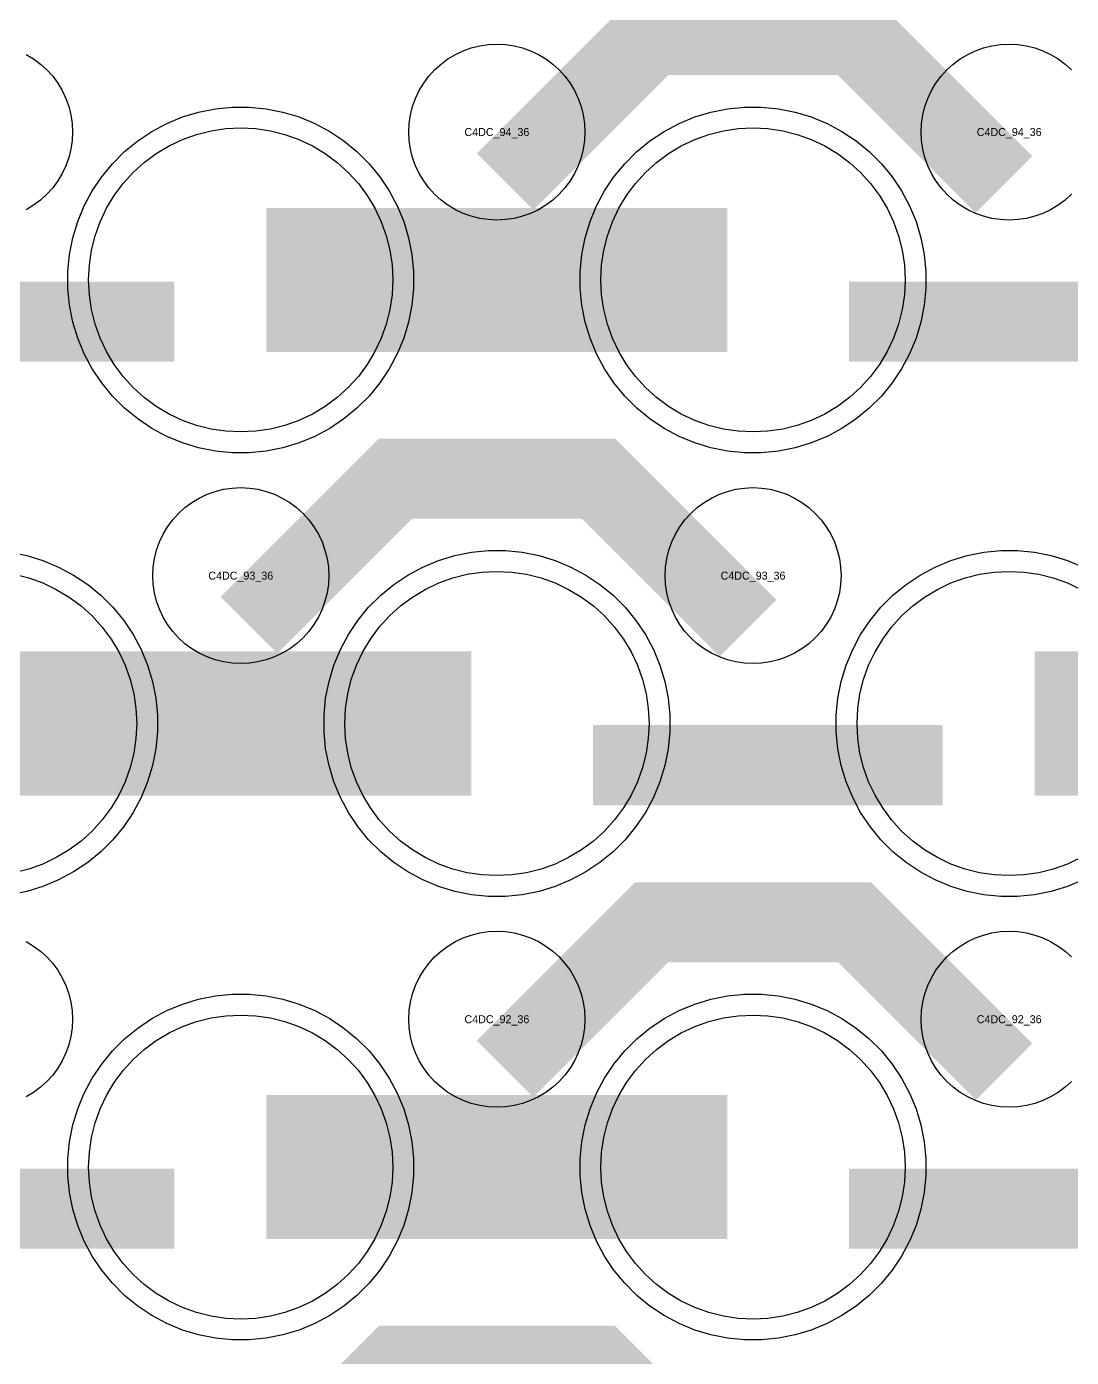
# Model space of a CAD drawing. Extents: x -11880 to 11880, y -14992 to 14992.
# Drawn here: x -546.9 to -220.6, y -2151.1 to -1735.4 of the extents above; entities that cross this region are included whole.
import ezdxf
from ezdxf.enums import TextEntityAlignment as Align

# ---------------------------------------------------------------- set-up
doc = ezdxf.new("R2010")
doc.units = 0
doc.header["$MEASUREMENT"] = 0
for name, color, linetype in [('GDS_775_DT_237', 138, 'CONTINUOUS'), ('RDL1_FS', 34, 'CONTINUOUS'), ('RDL_BS', 160, 'CONTINUOUS')]:
    doc.layers.add(name, color=color, linetype=linetype)

msp = doc.modelspace()

# ---------------------------------------------------------------- linework, layer by layer
at = {"layer": 'RDL1_FS', "color": 11, "true_color": 0xf27172}
for points in [[(-480, -1862.049), (-484.657, -1861.82), (-489.268, -1861.136), (-493.791, -1860.004), (-498.181, -1858.432), (-502.395, -1856.44), (-506.395, -1854.042), (-510.14, -1851.264), (-513.594, -1848.134), (-516.724, -1844.68), (-519.502, -1840.935), (-521.9, -1836.935), (-523.892, -1832.721), (-525.464, -1828.331), (-526.596, -1823.808), (-527.28, -1819.197), (-527.509, -1814.54), (-527.28, -1809.883), (-526.596, -1805.272), (-525.464, -1800.749), (-523.892, -1796.359), (-521.9, -1792.145), (-519.502, -1788.145), (-516.724, -1784.4), (-513.594, -1780.946), (-510.14, -1777.816), (-506.395, -1775.038), (-502.395, -1772.64), (-498.181, -1770.648), (-493.791, -1769.076), (-489.268, -1767.944), (-484.657, -1767.26), (-480, -1767.031), (-475.343, -1767.26), (-470.732, -1767.944), (-466.209, -1769.076), (-461.819, -1770.648), (-457.605, -1772.64), (-453.605, -1775.038), (-449.86, -1777.816), (-446.406, -1780.946), (-443.276, -1784.4), (-440.498, -1788.145), (-438.1, -1792.145), (-436.108, -1796.359), (-434.536, -1800.749), (-433.404, -1805.272), (-432.72, -1809.883), (-432.491, -1814.54), (-432.72, -1819.197), (-433.404, -1823.808), (-434.536, -1828.331), (-436.108, -1832.721), (-438.1, -1836.935), (-440.498, -1840.935), (-443.276, -1844.68), (-446.406, -1848.134), (-449.86, -1851.264), (-453.605, -1854.042), (-457.605, -1856.44), (-461.819, -1858.432), (-466.209, -1860.004), (-470.732, -1861.136), (-475.343, -1861.82)], [(-320, -1862.049), (-324.657, -1861.82), (-329.268, -1861.136), (-333.791, -1860.004), (-338.181, -1858.432), (-342.395, -1856.44), (-346.395, -1854.042), (-350.14, -1851.264), (-353.594, -1848.134), (-356.724, -1844.68), (-359.502, -1840.935), (-361.9, -1836.935), (-363.892, -1832.721), (-365.464, -1828.331), (-366.596, -1823.808), (-367.28, -1819.197), (-367.509, -1814.54), (-367.28, -1809.883), (-366.596, -1805.272), (-365.464, -1800.749), (-363.892, -1796.359), (-361.9, -1792.145), (-359.502, -1788.145), (-356.724, -1784.4), (-353.594, -1780.946), (-350.14, -1777.816), (-346.395, -1775.038), (-342.395, -1772.64), (-338.181, -1770.648), (-333.791, -1769.076), (-329.268, -1767.944), (-324.657, -1767.26), (-320, -1767.031), (-315.343, -1767.26), (-310.732, -1767.944), (-306.209, -1769.076), (-301.819, -1770.648), (-297.605, -1772.64), (-293.605, -1775.038), (-289.86, -1777.816), (-286.406, -1780.946), (-283.276, -1784.4), (-280.498, -1788.145), (-278.1, -1792.145), (-276.108, -1796.359), (-274.536, -1800.749), (-273.404, -1805.272), (-272.72, -1809.883), (-272.491, -1814.54), (-272.72, -1819.197), (-273.404, -1823.808), (-274.536, -1828.331), (-276.108, -1832.721), (-278.1, -1836.935), (-280.498, -1840.935), (-283.276, -1844.68), (-286.406, -1848.134), (-289.86, -1851.264), (-293.605, -1854.042), (-297.605, -1856.44), (-301.819, -1858.432), (-306.209, -1860.004), (-310.732, -1861.136), (-315.343, -1861.82)]]:
    msp.add_lwpolyline(points, close=True, dxfattribs=at)
for points in [[(-471.998, -1814.54, 45, 45, 0), (-399.998, -1814.54, 45, 45, 0)], [(-399.998, -1814.54, 45, 45, 0), (-327.998, -1814.54, 45, 45, 0)]]:
    msp.add_lwpolyline(points, format="xyseb", dxfattribs=at)
at = {"layer": 'RDL1_FS'}
for points in [[(-550.732, -1906.509), (-546.209, -1907.641), (-541.819, -1909.213), (-537.605, -1911.205), (-533.605, -1913.603), (-529.86, -1916.381), (-526.406, -1919.511), (-523.276, -1922.965), (-520.498, -1926.71), (-518.1, -1930.71), (-516.108, -1934.924), (-514.536, -1939.314), (-513.404, -1943.837), (-512.72, -1948.448), (-512.491, -1953.105), (-512.72, -1957.762), (-513.404, -1962.373), (-514.536, -1966.896), (-516.108, -1971.286), (-518.1, -1975.5), (-520.498, -1979.5), (-523.276, -1983.245), (-526.406, -1986.699), (-529.86, -1989.829), (-533.605, -1992.607), (-537.605, -1995.005), (-541.819, -1996.997), (-546.209, -1998.569), (-550.732, -1999.701)], [(-217.605, -1995.005), (-221.819, -1996.997), (-226.209, -1998.569), (-230.732, -1999.701), (-235.343, -2000.385), (-240, -2000.614), (-244.657, -2000.385), (-249.268, -1999.701), (-253.791, -1998.569), (-258.181, -1996.997), (-262.395, -1995.005), (-266.395, -1992.607), (-270.14, -1989.829), (-273.594, -1986.699), (-276.724, -1983.245), (-279.502, -1979.5), (-281.9, -1975.5), (-283.892, -1971.286), (-285.464, -1966.896), (-286.596, -1962.373), (-287.28, -1957.762), (-287.509, -1953.105), (-287.28, -1948.448), (-286.596, -1943.837), (-285.464, -1939.314), (-283.892, -1934.924), (-281.9, -1930.71), (-279.502, -1926.71), (-276.724, -1922.965), (-273.594, -1919.511), (-270.14, -1916.381), (-266.395, -1913.603), (-262.395, -1911.205), (-258.181, -1909.213), (-253.791, -1907.641), (-249.268, -1906.509), (-244.657, -1905.825), (-240, -1905.596), (-235.343, -1905.825), (-230.732, -1906.509), (-226.209, -1907.641), (-221.819, -1909.213), (-217.605, -1911.205)]]:
    msp.add_lwpolyline(points, dxfattribs=at)
for points in [[(-400, -2000.614), (-404.657, -2000.385), (-409.268, -1999.701), (-413.791, -1998.569), (-418.181, -1996.997), (-422.395, -1995.005), (-426.395, -1992.607), (-430.14, -1989.829), (-433.594, -1986.699), (-436.724, -1983.245), (-439.502, -1979.5), (-441.9, -1975.5), (-443.892, -1971.286), (-445.464, -1966.896), (-446.596, -1962.373), (-447.28, -1957.762), (-447.509, -1953.105), (-447.28, -1948.448), (-446.596, -1943.837), (-445.464, -1939.314), (-443.892, -1934.924), (-441.9, -1930.71), (-439.502, -1926.71), (-436.724, -1922.965), (-433.594, -1919.511), (-430.14, -1916.381), (-426.395, -1913.603), (-422.395, -1911.205), (-418.181, -1909.213), (-413.791, -1907.641), (-409.268, -1906.509), (-404.657, -1905.825), (-400, -1905.596), (-395.343, -1905.825), (-390.732, -1906.509), (-386.209, -1907.641), (-381.819, -1909.213), (-377.605, -1911.205), (-373.605, -1913.603), (-369.86, -1916.381), (-366.406, -1919.511), (-363.276, -1922.965), (-360.498, -1926.71), (-358.1, -1930.71), (-356.108, -1934.924), (-354.536, -1939.314), (-353.404, -1943.837), (-352.72, -1948.448), (-352.491, -1953.105), (-352.72, -1957.762), (-353.404, -1962.373), (-354.536, -1966.896), (-356.108, -1971.286), (-358.1, -1975.5), (-360.498, -1979.5), (-363.276, -1983.245), (-366.406, -1986.699), (-369.86, -1989.829), (-373.605, -1992.607), (-377.605, -1995.005), (-381.819, -1996.997), (-386.209, -1998.569), (-390.732, -1999.701), (-395.343, -2000.385)], [(-480, -2139.179), (-484.657, -2138.95), (-489.268, -2138.266), (-493.791, -2137.134), (-498.181, -2135.562), (-502.395, -2133.57), (-506.395, -2131.172), (-510.14, -2128.394), (-513.594, -2125.264), (-516.724, -2121.81), (-519.502, -2118.065), (-521.9, -2114.065), (-523.892, -2109.851), (-525.464, -2105.461), (-526.596, -2100.938), (-527.28, -2096.327), (-527.509, -2091.67), (-527.28, -2087.013), (-526.596, -2082.402), (-525.464, -2077.879), (-523.892, -2073.489), (-521.9, -2069.275), (-519.502, -2065.275), (-516.724, -2061.53), (-513.594, -2058.076), (-510.14, -2054.946), (-506.395, -2052.168), (-502.395, -2049.77), (-498.181, -2047.778), (-493.791, -2046.206), (-489.268, -2045.074), (-484.657, -2044.39), (-480, -2044.161), (-475.343, -2044.39), (-470.732, -2045.074), (-466.209, -2046.206), (-461.819, -2047.778), (-457.605, -2049.77), (-453.605, -2052.168), (-449.86, -2054.946), (-446.406, -2058.076), (-443.276, -2061.53), (-440.498, -2065.275), (-438.1, -2069.275), (-436.108, -2073.489), (-434.536, -2077.879), (-433.404, -2082.402), (-432.72, -2087.013), (-432.491, -2091.67), (-432.72, -2096.327), (-433.404, -2100.938), (-434.536, -2105.461), (-436.108, -2109.851), (-438.1, -2114.065), (-440.498, -2118.065), (-443.276, -2121.81), (-446.406, -2125.264), (-449.86, -2128.394), (-453.605, -2131.172), (-457.605, -2133.57), (-461.819, -2135.562), (-466.209, -2137.134), (-470.732, -2138.266), (-475.343, -2138.95)], [(-320, -2139.179), (-324.657, -2138.95), (-329.268, -2138.266), (-333.791, -2137.134), (-338.181, -2135.562), (-342.395, -2133.57), (-346.395, -2131.172), (-350.14, -2128.394), (-353.594, -2125.264), (-356.724, -2121.81), (-359.502, -2118.065), (-361.9, -2114.065), (-363.892, -2109.851), (-365.464, -2105.461), (-366.596, -2100.938), (-367.28, -2096.327), (-367.509, -2091.67), (-367.28, -2087.013), (-366.596, -2082.402), (-365.464, -2077.879), (-363.892, -2073.489), (-361.9, -2069.275), (-359.502, -2065.275), (-356.724, -2061.53), (-353.594, -2058.076), (-350.14, -2054.946), (-346.395, -2052.168), (-342.395, -2049.77), (-338.181, -2047.778), (-333.791, -2046.206), (-329.268, -2045.074), (-324.657, -2044.39), (-320, -2044.161), (-315.343, -2044.39), (-310.732, -2045.074), (-306.209, -2046.206), (-301.819, -2047.778), (-297.605, -2049.77), (-293.605, -2052.168), (-289.86, -2054.946), (-286.406, -2058.076), (-283.276, -2061.53), (-280.498, -2065.275), (-278.1, -2069.275), (-276.108, -2073.489), (-274.536, -2077.879), (-273.404, -2082.402), (-272.72, -2087.013), (-272.491, -2091.67), (-272.72, -2096.327), (-273.404, -2100.938), (-274.536, -2105.461), (-276.108, -2109.851), (-278.1, -2114.065), (-280.498, -2118.065), (-283.276, -2121.81), (-286.406, -2125.264), (-289.86, -2128.394), (-293.605, -2131.172), (-297.605, -2133.57), (-301.819, -2135.562), (-306.209, -2137.134), (-310.732, -2138.266), (-315.343, -2138.95)]]:
    msp.add_lwpolyline(points, close=True, dxfattribs=at)
for points in [[(-551.998, -1953.105, 45, 45, 0), (-479.998, -1953.105, 45, 45, 0)], [(-479.998, -1953.105, 45, 45, 0), (-407.998, -1953.105, 45, 45, 0)], [(-231.998, -1953.105, 45, 45, 0), (-159.998, -1953.105, 45, 45, 0)], [(-471.998, -2091.67, 45, 45, 0), (-399.998, -2091.67, 45, 45, 0)], [(-399.998, -2091.67, 45, 45, 0), (-327.998, -2091.67, 45, 45, 0)]]:
    msp.add_lwpolyline(points, format="xyseb", dxfattribs=at)
at = {"layer": 'RDL_BS'}
for points in [[(-397.438, -1783.854, 25, 25, 0), (-351.623, -1738.039, 25, 25, 0), (-318.07, -1738.039, 25, 25, 0)], [(-241.599, -1784.753, 25, 25, 0), (-288.313, -1738.039, 25, 25, 0), (-318.071, -1738.039, 25, 25, 0)], [(-477.438, -1922.419, 25, 25, 0), (-431.623, -1876.604, 25, 25, 0), (-398.07, -1876.604, 25, 25, 0)], [(-321.599, -1923.318, 25, 25, 0), (-368.313, -1876.604, 25, 25, 0), (-398.071, -1876.604, 25, 25, 0)], [(-369.984, -1966.118, 25, 25, 0), (-260.719, -1966.118, 25, 25, 0)], [(-397.438, -2060.984, 25, 25, 0), (-351.623, -2015.169, 25, 25, 0), (-318.07, -2015.169, 25, 25, 0)], [(-241.599, -2061.883, 25, 25, 0), (-288.313, -2015.169, 25, 25, 0), (-318.071, -2015.169, 25, 25, 0)], [(-609.984, -2104.683, 25, 25, 0), (-500.719, -2104.683, 25, 25, 0)], [(-289.984, -2104.683, 25, 25, 0), (-180.719, -2104.683, 25, 25, 0)], [(-477.438, -2199.549, 25, 25, 0), (-431.623, -2153.734, 25, 25, 0), (-398.07, -2153.734, 25, 25, 0)], [(-321.599, -2200.448, 25, 25, 0), (-368.313, -2153.734, 25, 25, 0), (-398.071, -2153.734, 25, 25, 0)]]:
    msp.add_lwpolyline(points, format="xyseb", dxfattribs=at)
for points in [[(-400, -1795.846), (-402.693, -1795.714), (-405.365, -1795.318), (-407.984, -1794.661), (-410.519, -1793.754), (-412.956, -1792.602), (-415.28, -1791.209), (-417.443, -1789.606), (-419.442, -1787.794), (-421.254, -1785.795), (-422.857, -1783.632), (-424.25, -1781.308), (-425.402, -1778.871), (-426.309, -1776.336), (-426.966, -1773.717), (-427.362, -1771.045), (-427.494, -1768.352), (-427.362, -1765.659), (-426.966, -1762.987), (-426.309, -1760.368), (-425.402, -1757.833), (-424.25, -1755.396), (-422.857, -1753.072), (-421.254, -1750.909), (-419.442, -1748.91), (-417.443, -1747.098), (-415.28, -1745.495), (-412.956, -1744.102), (-410.519, -1742.95), (-407.984, -1742.043), (-405.365, -1741.386), (-402.693, -1740.99), (-400, -1740.858), (-397.307, -1740.99), (-394.635, -1741.386), (-392.016, -1742.043), (-389.481, -1742.95), (-387.044, -1744.102), (-384.72, -1745.495), (-382.557, -1747.098), (-380.558, -1748.91), (-378.746, -1750.909), (-377.143, -1753.072), (-375.75, -1755.396), (-374.598, -1757.833), (-373.691, -1760.368), (-373.034, -1762.987), (-372.638, -1765.659), (-372.506, -1768.352), (-372.638, -1771.045), (-373.034, -1773.717), (-373.691, -1776.336), (-374.598, -1778.871), (-375.75, -1781.308), (-377.143, -1783.632), (-378.746, -1785.795), (-380.558, -1787.794), (-382.557, -1789.606), (-384.72, -1791.209), (-387.044, -1792.602), (-389.481, -1793.754), (-392.016, -1794.661), (-394.635, -1795.318), (-397.307, -1795.714)], [(-480, -1934.411), (-482.693, -1934.279), (-485.365, -1933.883), (-487.984, -1933.226), (-490.519, -1932.319), (-492.956, -1931.167), (-495.28, -1929.774), (-497.443, -1928.171), (-499.442, -1926.359), (-501.254, -1924.36), (-502.857, -1922.197), (-504.25, -1919.873), (-505.402, -1917.436), (-506.309, -1914.901), (-506.966, -1912.282), (-507.362, -1909.61), (-507.494, -1906.917), (-507.362, -1904.224), (-506.966, -1901.552), (-506.309, -1898.933), (-505.402, -1896.398), (-504.25, -1893.961), (-502.857, -1891.637), (-501.254, -1889.474), (-499.442, -1887.475), (-497.443, -1885.663), (-495.28, -1884.06), (-492.956, -1882.667), (-490.519, -1881.515), (-487.984, -1880.608), (-485.365, -1879.951), (-482.693, -1879.555), (-480, -1879.423), (-477.307, -1879.555), (-474.635, -1879.951), (-472.016, -1880.608), (-469.481, -1881.515), (-467.044, -1882.667), (-464.72, -1884.06), (-462.557, -1885.663), (-460.558, -1887.475), (-458.746, -1889.474), (-457.143, -1891.637), (-455.75, -1893.961), (-454.598, -1896.398), (-453.691, -1898.933), (-453.034, -1901.552), (-452.638, -1904.224), (-452.506, -1906.917), (-452.638, -1909.61), (-453.034, -1912.282), (-453.691, -1914.901), (-454.598, -1917.436), (-455.75, -1919.873), (-457.143, -1922.197), (-458.746, -1924.36), (-460.558, -1926.359), (-462.557, -1928.171), (-464.72, -1929.774), (-467.044, -1931.167), (-469.481, -1932.319), (-472.016, -1933.226), (-474.635, -1933.883), (-477.307, -1934.279)], [(-320, -1934.411), (-322.693, -1934.279), (-325.365, -1933.883), (-327.984, -1933.226), (-330.519, -1932.319), (-332.956, -1931.167), (-335.28, -1929.774), (-337.443, -1928.171), (-339.442, -1926.359), (-341.254, -1924.36), (-342.857, -1922.197), (-344.25, -1919.873), (-345.402, -1917.436), (-346.309, -1914.901), (-346.966, -1912.282), (-347.362, -1909.61), (-347.494, -1906.917), (-347.362, -1904.224), (-346.966, -1901.552), (-346.309, -1898.933), (-345.402, -1896.398), (-344.25, -1893.961), (-342.857, -1891.637), (-341.254, -1889.474), (-339.442, -1887.475), (-337.443, -1885.663), (-335.28, -1884.06), (-332.956, -1882.667), (-330.519, -1881.515), (-327.984, -1880.608), (-325.365, -1879.951), (-322.693, -1879.555), (-320, -1879.423), (-317.307, -1879.555), (-314.635, -1879.951), (-312.016, -1880.608), (-309.481, -1881.515), (-307.044, -1882.667), (-304.72, -1884.06), (-302.557, -1885.663), (-300.558, -1887.475), (-298.746, -1889.474), (-297.143, -1891.637), (-295.75, -1893.961), (-294.598, -1896.398), (-293.691, -1898.933), (-293.034, -1901.552), (-292.638, -1904.224), (-292.506, -1906.917), (-292.638, -1909.61), (-293.034, -1912.282), (-293.691, -1914.901), (-294.598, -1917.436), (-295.75, -1919.873), (-297.143, -1922.197), (-298.746, -1924.36), (-300.558, -1926.359), (-302.557, -1928.171), (-304.72, -1929.774), (-307.044, -1931.167), (-309.481, -1932.319), (-312.016, -1933.226), (-314.635, -1933.883), (-317.307, -1934.279)], [(-402.644, -2007.105), (-407.938, -2006.588), (-413.165, -2005.542), (-418.205, -2004.011), (-423.115, -2001.98), (-427.777, -1999.488), (-432.191, -1996.541), (-436.292, -1993.179), (-440.074, -1989.397), (-443.436, -1985.296), (-446.383, -1980.882), (-448.875, -1976.22), (-450.906, -1971.31), (-452.437, -1966.27), (-453.483, -1961.043), (-454, -1955.749), (-454, -1950.461), (-453.483, -1945.167), (-452.437, -1939.94), (-450.906, -1934.9), (-448.875, -1929.99), (-446.383, -1925.328), (-443.436, -1920.914), (-440.074, -1916.813), (-436.292, -1913.031), (-432.191, -1909.669), (-427.777, -1906.722), (-423.115, -1904.23), (-418.205, -1902.199), (-413.165, -1900.668), (-407.938, -1899.622), (-402.644, -1899.105), (-397.356, -1899.105), (-392.062, -1899.622), (-386.835, -1900.668), (-381.795, -1902.199), (-376.885, -1904.23), (-372.223, -1906.722), (-367.809, -1909.669), (-363.708, -1913.031), (-359.926, -1916.813), (-356.564, -1920.914), (-353.617, -1925.328), (-351.125, -1929.99), (-349.094, -1934.9), (-347.563, -1939.94), (-346.517, -1945.167), (-346, -1950.461), (-346, -1955.749), (-346.517, -1961.043), (-347.563, -1966.27), (-349.094, -1971.31), (-351.125, -1976.22), (-353.617, -1980.882), (-356.564, -1985.296), (-359.926, -1989.397), (-363.708, -1993.179), (-367.809, -1996.541), (-372.223, -1999.488), (-376.885, -2001.98), (-381.795, -2004.011), (-386.835, -2005.542), (-392.062, -2006.588), (-397.356, -2007.105)], [(-400, -2072.976), (-402.693, -2072.844), (-405.365, -2072.448), (-407.984, -2071.791), (-410.519, -2070.884), (-412.956, -2069.732), (-415.28, -2068.339), (-417.443, -2066.736), (-419.442, -2064.924), (-421.254, -2062.925), (-422.857, -2060.762), (-424.25, -2058.438), (-425.402, -2056.001), (-426.309, -2053.466), (-426.966, -2050.847), (-427.362, -2048.175), (-427.494, -2045.482), (-427.362, -2042.789), (-426.966, -2040.117), (-426.309, -2037.498), (-425.402, -2034.963), (-424.25, -2032.526), (-422.857, -2030.202), (-421.254, -2028.039), (-419.442, -2026.04), (-417.443, -2024.228), (-415.28, -2022.625), (-412.956, -2021.232), (-410.519, -2020.08), (-407.984, -2019.173), (-405.365, -2018.516), (-402.693, -2018.12), (-400, -2017.988), (-397.307, -2018.12), (-394.635, -2018.516), (-392.016, -2019.173), (-389.481, -2020.08), (-387.044, -2021.232), (-384.72, -2022.625), (-382.557, -2024.228), (-380.558, -2026.04), (-378.746, -2028.039), (-377.143, -2030.202), (-375.75, -2032.526), (-374.598, -2034.963), (-373.691, -2037.498), (-373.034, -2040.117), (-372.638, -2042.789), (-372.506, -2045.482), (-372.638, -2048.175), (-373.034, -2050.847), (-373.691, -2053.466), (-374.598, -2056.001), (-375.75, -2058.438), (-377.143, -2060.762), (-378.746, -2062.925), (-380.558, -2064.924), (-382.557, -2066.736), (-384.72, -2068.339), (-387.044, -2069.732), (-389.481, -2070.884), (-392.016, -2071.791), (-394.635, -2072.448), (-397.307, -2072.844)], [(-482.644, -2145.67), (-487.938, -2145.153), (-493.165, -2144.107), (-498.205, -2142.576), (-503.115, -2140.545), (-507.777, -2138.053), (-512.191, -2135.106), (-516.292, -2131.744), (-520.074, -2127.962), (-523.436, -2123.861), (-526.383, -2119.447), (-528.875, -2114.785), (-530.906, -2109.875), (-532.437, -2104.835), (-533.483, -2099.608), (-534, -2094.314), (-534, -2089.026), (-533.483, -2083.732), (-532.437, -2078.505), (-530.906, -2073.465), (-528.875, -2068.555), (-526.383, -2063.893), (-523.436, -2059.479), (-520.074, -2055.378), (-516.292, -2051.596), (-512.191, -2048.234), (-507.777, -2045.287), (-503.115, -2042.795), (-498.205, -2040.764), (-493.165, -2039.233), (-487.938, -2038.187), (-482.644, -2037.67), (-477.356, -2037.67), (-472.062, -2038.187), (-466.835, -2039.233), (-461.795, -2040.764), (-456.885, -2042.795), (-452.223, -2045.287), (-447.809, -2048.234), (-443.708, -2051.596), (-439.926, -2055.378), (-436.564, -2059.479), (-433.617, -2063.893), (-431.125, -2068.555), (-429.094, -2073.465), (-427.563, -2078.505), (-426.517, -2083.732), (-426, -2089.026), (-426, -2094.314), (-426.517, -2099.608), (-427.563, -2104.835), (-429.094, -2109.875), (-431.125, -2114.785), (-433.617, -2119.447), (-436.564, -2123.861), (-439.926, -2127.962), (-443.708, -2131.744), (-447.809, -2135.106), (-452.223, -2138.053), (-456.885, -2140.545), (-461.795, -2142.576), (-466.835, -2144.107), (-472.062, -2145.153), (-477.356, -2145.67)], [(-322.644, -2145.67), (-327.938, -2145.153), (-333.165, -2144.107), (-338.205, -2142.576), (-343.115, -2140.545), (-347.777, -2138.053), (-352.191, -2135.106), (-356.292, -2131.744), (-360.074, -2127.962), (-363.436, -2123.861), (-366.383, -2119.447), (-368.875, -2114.785), (-370.906, -2109.875), (-372.437, -2104.835), (-373.483, -2099.608), (-374, -2094.314), (-374, -2089.026), (-373.483, -2083.732), (-372.437, -2078.505), (-370.906, -2073.465), (-368.875, -2068.555), (-366.383, -2063.893), (-363.436, -2059.479), (-360.074, -2055.378), (-356.292, -2051.596), (-352.191, -2048.234), (-347.777, -2045.287), (-343.115, -2042.795), (-338.205, -2040.764), (-333.165, -2039.233), (-327.938, -2038.187), (-322.644, -2037.67), (-317.356, -2037.67), (-312.062, -2038.187), (-306.835, -2039.233), (-301.795, -2040.764), (-296.885, -2042.795), (-292.223, -2045.287), (-287.809, -2048.234), (-283.708, -2051.596), (-279.926, -2055.378), (-276.564, -2059.479), (-273.617, -2063.893), (-271.125, -2068.555), (-269.094, -2073.465), (-267.563, -2078.505), (-266.517, -2083.732), (-266, -2089.026), (-266, -2094.314), (-266.517, -2099.608), (-267.563, -2104.835), (-269.094, -2109.875), (-271.125, -2114.785), (-273.617, -2119.447), (-276.564, -2123.861), (-279.926, -2127.962), (-283.708, -2131.744), (-287.809, -2135.106), (-292.223, -2138.053), (-296.885, -2140.545), (-301.795, -2142.576), (-306.835, -2144.107), (-312.062, -2145.153), (-317.356, -2145.67)]]:
    msp.add_lwpolyline(points, close=True, dxfattribs=at)
for points in [[(-220.558, -1787.794), (-222.557, -1789.606), (-224.72, -1791.209), (-227.044, -1792.602), (-229.481, -1793.754), (-232.016, -1794.661), (-234.635, -1795.318), (-237.307, -1795.714), (-240, -1795.846), (-242.693, -1795.714), (-245.365, -1795.318), (-247.984, -1794.661), (-250.519, -1793.754), (-252.956, -1792.602), (-255.28, -1791.209), (-257.443, -1789.606), (-259.442, -1787.794), (-261.254, -1785.795), (-262.857, -1783.632), (-264.25, -1781.308), (-265.402, -1778.871), (-266.309, -1776.336), (-266.966, -1773.717), (-267.362, -1771.045), (-267.494, -1768.352), (-267.362, -1765.659), (-266.966, -1762.987), (-266.309, -1760.368), (-265.402, -1757.833), (-264.25, -1755.396), (-262.857, -1753.072), (-261.254, -1750.909), (-259.442, -1748.91), (-257.443, -1747.098), (-255.28, -1745.495), (-252.956, -1744.102), (-250.519, -1742.95), (-247.984, -1742.043), (-245.365, -1741.386), (-242.693, -1740.99), (-240, -1740.858), (-237.307, -1740.99), (-234.635, -1741.386), (-232.016, -1742.043), (-229.481, -1742.95), (-227.044, -1744.102), (-224.72, -1745.495), (-222.557, -1747.098), (-220.558, -1748.91)], [(-547.044, -1744.102), (-544.72, -1745.495), (-542.557, -1747.098), (-540.558, -1748.91), (-538.746, -1750.909), (-537.143, -1753.072), (-535.75, -1755.396), (-534.598, -1757.833), (-533.691, -1760.368), (-533.034, -1762.987), (-532.638, -1765.659), (-532.506, -1768.352), (-532.638, -1771.045), (-533.034, -1773.717), (-533.691, -1776.336), (-534.598, -1778.871), (-535.75, -1781.308), (-537.143, -1783.632), (-538.746, -1785.795), (-540.558, -1787.794), (-542.557, -1789.606), (-544.72, -1791.209), (-547.044, -1792.602)], [(-552.062, -1899.622), (-546.835, -1900.668), (-541.795, -1902.199), (-536.885, -1904.23), (-532.223, -1906.722), (-527.809, -1909.669), (-523.708, -1913.031), (-519.926, -1916.813), (-516.564, -1920.914), (-513.617, -1925.328), (-511.125, -1929.99), (-509.094, -1934.9), (-507.563, -1939.94), (-506.517, -1945.167), (-506, -1950.461), (-506, -1955.749), (-506.517, -1961.043), (-507.563, -1966.27), (-509.094, -1971.31), (-511.125, -1976.22), (-513.617, -1980.882), (-516.564, -1985.296), (-519.926, -1989.397), (-523.708, -1993.179), (-527.809, -1996.541), (-532.223, -1999.488), (-536.885, -2001.98), (-541.795, -2004.011), (-546.835, -2005.542), (-552.062, -2006.588)], [(-216.885, -2001.98), (-221.795, -2004.011), (-226.835, -2005.542), (-232.062, -2006.588), (-237.356, -2007.105), (-242.644, -2007.105), (-247.938, -2006.588), (-253.165, -2005.542), (-258.205, -2004.011), (-263.115, -2001.98), (-267.777, -1999.488), (-272.191, -1996.541), (-276.292, -1993.179), (-280.074, -1989.397), (-283.436, -1985.296), (-286.383, -1980.882), (-288.875, -1976.22), (-290.906, -1971.31), (-292.437, -1966.27), (-293.483, -1961.043), (-294, -1955.749), (-294, -1950.461), (-293.483, -1945.167), (-292.437, -1939.94), (-290.906, -1934.9), (-288.875, -1929.99), (-286.383, -1925.328), (-283.436, -1920.914), (-280.074, -1916.813), (-276.292, -1913.031), (-272.191, -1909.669), (-267.777, -1906.722), (-263.115, -1904.23), (-258.205, -1902.199), (-253.165, -1900.668), (-247.938, -1899.622), (-242.644, -1899.105), (-237.356, -1899.105), (-232.062, -1899.622), (-226.835, -1900.668), (-221.795, -1902.199), (-216.885, -1904.23)], [(-220.558, -2064.924), (-222.557, -2066.736), (-224.72, -2068.339), (-227.044, -2069.732), (-229.481, -2070.884), (-232.016, -2071.791), (-234.635, -2072.448), (-237.307, -2072.844), (-240, -2072.976), (-242.693, -2072.844), (-245.365, -2072.448), (-247.984, -2071.791), (-250.519, -2070.884), (-252.956, -2069.732), (-255.28, -2068.339), (-257.443, -2066.736), (-259.442, -2064.924), (-261.254, -2062.925), (-262.857, -2060.762), (-264.25, -2058.438), (-265.402, -2056.001), (-266.309, -2053.466), (-266.966, -2050.847), (-267.362, -2048.175), (-267.494, -2045.482), (-267.362, -2042.789), (-266.966, -2040.117), (-266.309, -2037.498), (-265.402, -2034.963), (-264.25, -2032.526), (-262.857, -2030.202), (-261.254, -2028.039), (-259.442, -2026.04), (-257.443, -2024.228), (-255.28, -2022.625), (-252.956, -2021.232), (-250.519, -2020.08), (-247.984, -2019.173), (-245.365, -2018.516), (-242.693, -2018.12), (-240, -2017.988), (-237.307, -2018.12), (-234.635, -2018.516), (-232.016, -2019.173), (-229.481, -2020.08), (-227.044, -2021.232), (-224.72, -2022.625), (-222.557, -2024.228), (-220.558, -2026.04)], [(-547.044, -2021.232), (-544.72, -2022.625), (-542.557, -2024.228), (-540.558, -2026.04), (-538.746, -2028.039), (-537.143, -2030.202), (-535.75, -2032.526), (-534.598, -2034.963), (-533.691, -2037.498), (-533.034, -2040.117), (-532.638, -2042.789), (-532.506, -2045.482), (-532.638, -2048.175), (-533.034, -2050.847), (-533.691, -2053.466), (-534.598, -2056.001), (-535.75, -2058.438), (-537.143, -2060.762), (-538.746, -2062.925), (-540.558, -2064.924), (-542.557, -2066.736), (-544.72, -2068.339), (-547.044, -2069.732)]]:
    msp.add_lwpolyline(points, dxfattribs=at)
at = {"layer": 'RDL_BS', "color": 11, "true_color": 0xf27172}
for points in [[(-482.644, -1868.54), (-487.938, -1868.023), (-493.165, -1866.977), (-498.205, -1865.446), (-503.115, -1863.415), (-507.777, -1860.923), (-512.191, -1857.976), (-516.292, -1854.614), (-520.074, -1850.832), (-523.436, -1846.731), (-526.383, -1842.317), (-528.875, -1837.655), (-530.906, -1832.745), (-532.437, -1827.705), (-533.483, -1822.478), (-534, -1817.184), (-534, -1811.896), (-533.483, -1806.602), (-532.437, -1801.375), (-530.906, -1796.335), (-528.875, -1791.425), (-526.383, -1786.763), (-523.436, -1782.349), (-520.074, -1778.248), (-516.292, -1774.466), (-512.191, -1771.104), (-507.777, -1768.157), (-503.115, -1765.665), (-498.205, -1763.634), (-493.165, -1762.103), (-487.938, -1761.057), (-482.644, -1760.54), (-477.356, -1760.54), (-472.062, -1761.057), (-466.835, -1762.103), (-461.795, -1763.634), (-456.885, -1765.665), (-452.223, -1768.157), (-447.809, -1771.104), (-443.708, -1774.466), (-439.926, -1778.248), (-436.564, -1782.349), (-433.617, -1786.763), (-431.125, -1791.425), (-429.094, -1796.335), (-427.563, -1801.375), (-426.517, -1806.602), (-426, -1811.896), (-426, -1817.184), (-426.517, -1822.478), (-427.563, -1827.705), (-429.094, -1832.745), (-431.125, -1837.655), (-433.617, -1842.317), (-436.564, -1846.731), (-439.926, -1850.832), (-443.708, -1854.614), (-447.809, -1857.976), (-452.223, -1860.923), (-456.885, -1863.415), (-461.795, -1865.446), (-466.835, -1866.977), (-472.062, -1868.023), (-477.356, -1868.54)], [(-322.644, -1868.54), (-327.938, -1868.023), (-333.165, -1866.977), (-338.205, -1865.446), (-343.115, -1863.415), (-347.777, -1860.923), (-352.191, -1857.976), (-356.292, -1854.614), (-360.074, -1850.832), (-363.436, -1846.731), (-366.383, -1842.317), (-368.875, -1837.655), (-370.906, -1832.745), (-372.437, -1827.705), (-373.483, -1822.478), (-374, -1817.184), (-374, -1811.896), (-373.483, -1806.602), (-372.437, -1801.375), (-370.906, -1796.335), (-368.875, -1791.425), (-366.383, -1786.763), (-363.436, -1782.349), (-360.074, -1778.248), (-356.292, -1774.466), (-352.191, -1771.104), (-347.777, -1768.157), (-343.115, -1765.665), (-338.205, -1763.634), (-333.165, -1762.103), (-327.938, -1761.057), (-322.644, -1760.54), (-317.356, -1760.54), (-312.062, -1761.057), (-306.835, -1762.103), (-301.795, -1763.634), (-296.885, -1765.665), (-292.223, -1768.157), (-287.809, -1771.104), (-283.708, -1774.466), (-279.926, -1778.248), (-276.564, -1782.349), (-273.617, -1786.763), (-271.125, -1791.425), (-269.094, -1796.335), (-267.563, -1801.375), (-266.517, -1806.602), (-266, -1811.896), (-266, -1817.184), (-266.517, -1822.478), (-267.563, -1827.705), (-269.094, -1832.745), (-271.125, -1837.655), (-273.617, -1842.317), (-276.564, -1846.731), (-279.926, -1850.832), (-283.708, -1854.614), (-287.809, -1857.976), (-292.223, -1860.923), (-296.885, -1863.415), (-301.795, -1865.446), (-306.835, -1866.977), (-312.062, -1868.023), (-317.356, -1868.54)]]:
    msp.add_lwpolyline(points, close=True, dxfattribs=at)
for points in [[(-609.984, -1827.553, 25, 25, 0), (-500.719, -1827.553, 25, 25, 0)], [(-289.984, -1827.553, 25, 25, 0), (-180.719, -1827.553, 25, 25, 0)]]:
    msp.add_lwpolyline(points, format="xyseb", dxfattribs=at)

# ---------------------------------------------------------------- texts
at = {"layer": 'GDS_775_DT_237'}
for s, p in [('C4DC_94_36', (-400, -1768.352)), ('C4DC_94_36', (-400, -1768.352)), ('C4DC_94_36', (-240, -1768.352)), ('C4DC_94_36', (-240, -1768.352)), ('C4DC_93_36', (-480, -1906.917)), ('C4DC_93_36', (-480, -1906.917)), ('C4DC_93_36', (-320, -1906.917)), ('C4DC_93_36', (-320, -1906.917)), ('C4DC_92_36', (-400, -2045.482)), ('C4DC_92_36', (-400, -2045.482)), ('C4DC_92_36', (-240, -2045.482)), ('C4DC_92_36', (-240, -2045.482))]:
    msp.add_text(s, height=2.5, dxfattribs=at).set_placement(p, align=Align.MIDDLE_CENTER)

doc.saveas('drawing.dxf')
